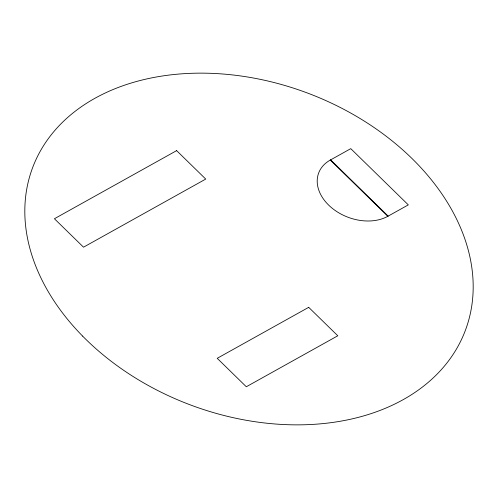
<?xml version="1.0" encoding="UTF-8"?>
<svg xmlns="http://www.w3.org/2000/svg" width="498" height="498" viewBox="0 0 498 498"><rect width="100%" height="100%" fill="white"/><g stroke="black" fill="none" stroke-linecap="round" stroke-linejoin="round"><path stroke-width="0.75" d="M330.628 159.87L350.766 148.647L408.31 204.883L388.172 216.101A43.145 31.088 20.6 0 1 328.668 205.114A43.145 31.088 20.6 0 1 330.628 159.87L388.172 216.101M330.274 160.063L387.824 216.3M176.628 150.633L54.413 218.74L83.521 247.182L205.736 179.075L176.628 150.633M308.692 307.334L217.209 358.317L246.311 386.759L337.8 335.776L308.692 307.334M82.612 336.094A231.165 166.569 20.6 0 0 462.312 337.756A231.165 166.569 20.6 0 0 202.076 73.144A231.165 166.569 20.6 0 0 82.612 336.094"/></g></svg>
